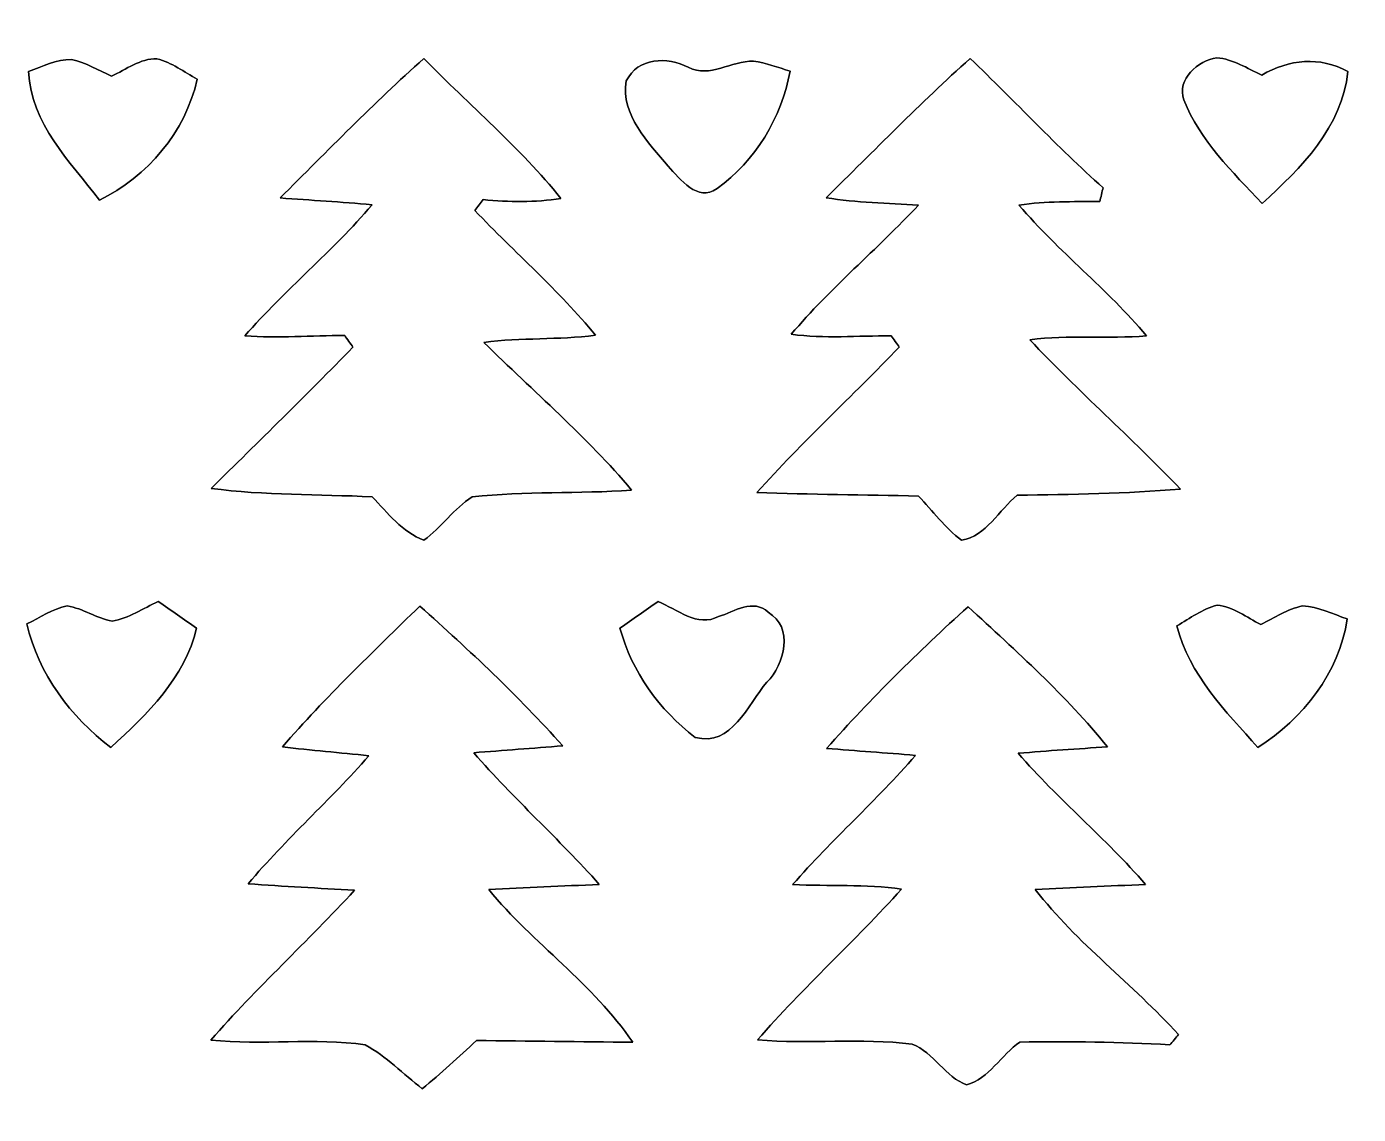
# Model space of a CAD drawing. Header units: centimetres. Extents: x -16.8 to 16.8, y -16.7 to 16.7.
# Drawn here: x -5.95 to 2.31, y 1.43 to 8.17 of the extents above; entities that cross this region are included whole.
import ezdxf

# ---------------------------------------------------------------- set-up
doc = ezdxf.new("R2010")
doc.units = ezdxf.units.CM
doc.header["$MEASUREMENT"] = 0
doc.layers.add('Layer 1', color=7, linetype='Continuous')

msp = doc.modelspace()

# ---------------------------------------------------------------- linework, layer by layer
at = {"layer": 'Layer 1', "color": 7}
for points, knots in [([(-16.77458, 16.66875), (-16.77458, 16.66875), (16.77458, 16.66875), (16.77458, 16.66875), (16.77458, 16.66875), (16.77458, 16.66875), (16.77458, -16.66875), (16.77458, -16.66875), (16.77458, -16.66875), (16.77458, -16.66875), (-16.77458, -16.66875), (-16.77458, -16.66875), (-16.77458, -16.66875), (-16.77458, -16.66875), (-16.77458, 16.66875), (-16.77458, 16.66875), (-16.77458, 16.66875), (-16.77458, 16.66875), (-16.77458, 16.66875), (-16.77458, 16.66875)], [0, 0, 0, 0, 0.1666667, 0.1666667, 0.1666667, 0.1666667, 0.3333333, 0.3333333, 0.3333333, 0.3333333, 0.5, 0.5, 0.5, 0.5, 0.6666667, 0.6666667, 0.6666667, 0.6666667, 1, 1, 1, 1]), ([(-16.24506, 15.71625), (-16.24577, 7.88458), (-16.24542, 0.05292), (-16.24542, -7.77875), (-16.24542, -7.77875), (-16.23801, -10.61014), (-16.26059, -13.44189), (-16.23413, -16.27293), (-16.23413, -16.27293), (-5.78379, -16.29198), (4.66619, -16.27329), (15.11653, -16.28211), (15.11653, -16.28211), (15.49224, -16.28281), (15.86865, -16.27858), (16.24436, -16.25494), (16.24436, -16.25494), (16.23942, -5.60176), (16.25953, 5.05213), (16.23448, 15.70531), (16.23448, 15.70531), (14.40356, 15.73071), (12.57265, 15.70919), (10.74208, 15.71625), (10.74208, 15.71625), (1.74625, 15.71625), (-7.24958, 15.7166), (-16.24506, 15.71625)], [0, 0, 0, 0, 0.125, 0.125, 0.125, 0.125, 0.25, 0.25, 0.25, 0.25, 0.375, 0.375, 0.375, 0.375, 0.5, 0.5, 0.5, 0.5, 0.625, 0.625, 0.625, 0.625, 0.75, 0.75, 0.75, 0.75, 1, 1, 1, 1]), ([(-5.93443, 7.89552), (-5.848, 7.92551), (-5.76157, 7.97172), (-5.66773, 7.97031), (-5.66773, 7.97031), (-5.57953, 7.95161), (-5.50086, 7.90399), (-5.41973, 7.86624), (-5.41973, 7.86624), (-5.33012, 7.90998), (-5.24157, 7.97595), (-5.13821, 7.97525), (-5.13821, 7.97525), (-5.04684, 7.95091), (-4.96958, 7.8934), (-4.88844, 7.84789), (-4.88844, 7.84789), (-4.96182, 7.52087), (-5.19677, 7.24429), (-5.49557, 7.09824), (-5.49557, 7.09824), (-5.67937, 7.3406), (-5.91785, 7.57026), (-5.93443, 7.89552)], [0, 0, 0, 0, 0.1428571, 0.1428571, 0.1428571, 0.1428571, 0.2857143, 0.2857143, 0.2857143, 0.2857143, 0.4285714, 0.4285714, 0.4285714, 0.4285714, 0.5714286, 0.5714286, 0.5714286, 0.5714286, 0.7142857, 0.7142857, 0.7142857, 0.7142857, 1, 1, 1, 1]), ([(-4.37444, 7.11235), (-4.08199, 7.4041), (-3.79307, 7.70043), (-3.48474, 7.97631), (-3.48474, 7.97631), (-3.20181, 7.68773), (-2.88854, 7.42491), (-2.6349, 7.10918), (-2.6349, 7.10918), (-2.79435, 7.08343), (-2.95628, 7.08625), (-3.11679, 7.10177), (-3.11679, 7.10177), (-3.12949, 7.08519), (-3.15489, 7.05167), (-3.16759, 7.03474), (-3.16759, 7.03474), (-2.92135, 6.77404), (-2.64689, 6.53909), (-2.42006, 6.26075), (-2.42006, 6.26075), (-2.64971, 6.23147), (-2.88219, 6.24699), (-3.1115, 6.217), (-3.1115, 6.217), (-2.80599, 5.91256), (-2.47333, 5.63245), (-2.19639, 5.30084), (-2.19639, 5.30084), (-2.52518, 5.27756), (-2.85679, 5.29519), (-3.18382, 5.25886), (-3.18382, 5.25886), (-3.29883, 5.1883), (-3.37467, 5.06942), (-3.48368, 4.99075), (-3.48368, 4.99075), (-3.61879, 5.04014), (-3.70769, 5.16043), (-3.80436, 5.25992), (-3.80436, 5.25992), (-4.13703, 5.27509), (-4.47181, 5.26803), (-4.80236, 5.31177), (-4.80236, 5.31177), (-4.50815, 5.60211), (-4.21217, 5.89068), (-3.92395, 6.18702), (-3.92395, 6.18702), (-3.93629, 6.20501), (-3.96134, 6.24134), (-3.97404, 6.25969), (-3.97404, 6.25969), (-4.18077, 6.25863), (-4.3875, 6.24311), (-4.59387, 6.25687), (-4.59387, 6.25687), (-4.34622, 6.54226), (-4.04918, 6.78074), (-3.80541, 7.07002), (-3.80541, 7.07002), (-3.99486, 7.08731), (-4.185, 7.09754), (-4.37444, 7.11235)], [0, 0, 0, 0, 0.0588235, 0.0588235, 0.0588235, 0.0588235, 0.1176471, 0.1176471, 0.1176471, 0.1176471, 0.1764706, 0.1764706, 0.1764706, 0.1764706, 0.2352941, 0.2352941, 0.2352941, 0.2352941, 0.2941176, 0.2941176, 0.2941176, 0.2941176, 0.3529412, 0.3529412, 0.3529412, 0.3529412, 0.4117647, 0.4117647, 0.4117647, 0.4117647, 0.4705882, 0.4705882, 0.4705882, 0.4705882, 0.5294118, 0.5294118, 0.5294118, 0.5294118, 0.5882353, 0.5882353, 0.5882353, 0.5882353, 0.6470588, 0.6470588, 0.6470588, 0.6470588, 0.7058824, 0.7058824, 0.7058824, 0.7058824, 0.7647059, 0.7647059, 0.7647059, 0.7647059, 0.8235294, 0.8235294, 0.8235294, 0.8235294, 0.8823529, 0.8823529, 0.8823529, 0.8823529, 1, 1, 1, 1]), ([(-2.2292, 7.83731), (-2.15688, 7.98407), (-1.9745, 7.98865), (-1.84503, 7.92198), (-1.84503, 7.92198), (-1.71027, 7.85248), (-1.57762, 7.96431), (-1.44074, 7.95972), (-1.44074, 7.95972), (-1.36278, 7.95055), (-1.28905, 7.92092), (-1.21426, 7.89693), (-1.21426, 7.89693), (-1.26683, 7.61153), (-1.42946, 7.33884), (-1.66688, 7.17021), (-1.66688, 7.17021), (-1.78999, 7.08378), (-1.89301, 7.23018), (-1.97026, 7.30814), (-1.97026, 7.30814), (-2.0895, 7.4549), (-2.2666, 7.62776), (-2.2292, 7.83731)], [0, 0, 0, 0, 0.1428571, 0.1428571, 0.1428571, 0.1428571, 0.2857143, 0.2857143, 0.2857143, 0.2857143, 0.4285714, 0.4285714, 0.4285714, 0.4285714, 0.5714286, 0.5714286, 0.5714286, 0.5714286, 0.7142857, 0.7142857, 0.7142857, 0.7142857, 1, 1, 1, 1]), ([(-0.99095, 7.11341), (-0.69427, 7.40198), (-0.40711, 7.70114), (-0.09737, 7.97631), (-0.09737, 7.97631), (0.17956, 7.71207), (0.43991, 7.42985), (0.72602, 7.17479), (0.72602, 7.17479), (0.72108, 7.15398), (0.7112, 7.112), (0.70626, 7.09083), (0.70626, 7.09083), (0.53904, 7.08695), (0.37077, 7.09436), (0.20496, 7.06755), (0.20496, 7.06755), (0.44979, 6.77898), (0.75283, 6.54685), (0.99589, 6.25687), (0.99589, 6.25687), (0.75494, 6.23852), (0.51223, 6.26427), (0.27234, 6.23323), (0.27234, 6.23323), (0.57185, 5.91326), (0.90311, 5.62504), (1.20544, 5.30754), (1.20544, 5.30754), (0.86889, 5.27897), (0.53093, 5.27368), (0.19368, 5.27015), (0.19368, 5.27015), (0.08149, 5.17843), (0.00317, 5.01579), (-0.15134, 4.99004), (-0.15134, 4.99004), (-0.25365, 5.0673), (-0.3302, 5.17243), (-0.41804, 5.2645), (-0.41804, 5.2645), (-0.75212, 5.27262), (-1.08656, 5.27368), (-1.42064, 5.28638), (-1.42064, 5.28638), (-1.13806, 5.59858), (-0.82903, 5.88469), (-0.53728, 6.18772), (-0.53728, 6.18772), (-0.54963, 6.20501), (-0.57468, 6.23958), (-0.58738, 6.25651), (-0.58738, 6.25651), (-0.7941, 6.25934), (-1.00118, 6.23852), (-1.2065, 6.2671), (-1.2065, 6.2671), (-0.96485, 6.55391), (-0.67451, 6.79309), (-0.41875, 7.06649), (-0.41875, 7.06649), (-0.6096, 7.08272), (-0.80186, 7.08166), (-0.99095, 7.11341)], [0, 0, 0, 0, 0.0588235, 0.0588235, 0.0588235, 0.0588235, 0.1176471, 0.1176471, 0.1176471, 0.1176471, 0.1764706, 0.1764706, 0.1764706, 0.1764706, 0.2352941, 0.2352941, 0.2352941, 0.2352941, 0.2941176, 0.2941176, 0.2941176, 0.2941176, 0.3529412, 0.3529412, 0.3529412, 0.3529412, 0.4117647, 0.4117647, 0.4117647, 0.4117647, 0.4705882, 0.4705882, 0.4705882, 0.4705882, 0.5294118, 0.5294118, 0.5294118, 0.5294118, 0.5882353, 0.5882353, 0.5882353, 0.5882353, 0.6470588, 0.6470588, 0.6470588, 0.6470588, 0.7058824, 0.7058824, 0.7058824, 0.7058824, 0.7647059, 0.7647059, 0.7647059, 0.7647059, 0.8235294, 0.8235294, 0.8235294, 0.8235294, 0.8823529, 0.8823529, 0.8823529, 0.8823529, 1, 1, 1, 1]), ([(1.22696, 7.71984), (1.18075, 7.8486), (1.3148, 7.9629), (1.43087, 7.98124), (1.43087, 7.98124), (1.53176, 7.97137), (1.62031, 7.91633), (1.70991, 7.87329), (1.70991, 7.87329), (1.8796, 7.97137), (2.06939, 7.99183), (2.24261, 7.89517), (2.24261, 7.89517), (2.21086, 7.55368), (1.95298, 7.29474), (1.71132, 7.07849), (1.71132, 7.07849), (1.52894, 7.27322), (1.32644, 7.46689), (1.22696, 7.71984)], [0, 0, 0, 0, 0.1666667, 0.1666667, 0.1666667, 0.1666667, 0.3333333, 0.3333333, 0.3333333, 0.3333333, 0.5, 0.5, 0.5, 0.5, 0.6666667, 0.6666667, 0.6666667, 0.6666667, 1, 1, 1, 1]), ([(-2.26836, 4.44606), (-2.18969, 4.50109), (-2.11138, 4.55648), (-2.032, 4.61045), (-2.032, 4.61045), (-1.91382, 4.56389), (-1.78894, 4.44817), (-1.657, 4.51767), (-1.657, 4.51767), (-1.55893, 4.54766), (-1.4418, 4.63162), (-1.34938, 4.54378), (-1.34938, 4.54378), (-1.18992, 4.45206), (-1.24919, 4.22099), (-1.35784, 4.11021), (-1.35784, 4.11021), (-1.47743, 3.97369), (-1.57551, 3.70664), (-1.80164, 3.76872), (-1.80164, 3.76872), (-2.02424, 3.93665), (-2.19534, 4.17618), (-2.26836, 4.44606)], [0, 0, 0, 0, 0.1428571, 0.1428571, 0.1428571, 0.1428571, 0.2857143, 0.2857143, 0.2857143, 0.2857143, 0.4285714, 0.4285714, 0.4285714, 0.4285714, 0.5714286, 0.5714286, 0.5714286, 0.5714286, 0.7142857, 0.7142857, 0.7142857, 0.7142857, 1, 1, 1, 1]), ([(-5.94431, 4.47181), (-5.86317, 4.51238), (-5.78485, 4.56494), (-5.69454, 4.58294), (-5.69454, 4.58294), (-5.59682, 4.56777), (-5.51321, 4.50744), (-5.4162, 4.48874), (-5.4162, 4.48874), (-5.31319, 4.50709), (-5.22393, 4.56777), (-5.13009, 4.61081), (-5.13009, 4.61081), (-5.05072, 4.55683), (-4.97205, 4.50144), (-4.89303, 4.44606), (-4.89303, 4.44606), (-4.96499, 4.13914), (-5.19818, 3.91019), (-5.42502, 3.70628), (-5.42502, 3.70628), (-5.67478, 3.89537), (-5.8734, 4.16278), (-5.94431, 4.47181)], [0, 0, 0, 0, 0.1428571, 0.1428571, 0.1428571, 0.1428571, 0.2857143, 0.2857143, 0.2857143, 0.2857143, 0.4285714, 0.4285714, 0.4285714, 0.4285714, 0.5714286, 0.5714286, 0.5714286, 0.5714286, 0.7142857, 0.7142857, 0.7142857, 0.7142857, 1, 1, 1, 1]), ([(-4.36104, 3.70981), (-4.09399, 4.01673), (-3.80048, 4.2986), (-3.50943, 4.58223), (-3.50943, 4.58223), (-3.20146, 4.30742), (-2.89842, 4.02519), (-2.62361, 3.71651), (-2.62361, 3.71651), (-2.80776, 3.70099), (-2.99085, 3.68794), (-3.17465, 3.67312), (-3.17465, 3.67312), (-2.9277, 3.38949), (-2.64689, 3.13796), (-2.39642, 2.85715), (-2.39642, 2.85715), (-2.62537, 2.84621), (-2.85397, 2.8388), (-3.08222, 2.82469), (-3.08222, 2.82469), (-2.80494, 2.49132), (-2.43523, 2.23979), (-2.18969, 1.8796), (-2.18969, 1.8796), (-2.51284, 1.88031), (-2.83563, 1.88807), (-3.15807, 1.88913), (-3.15807, 1.88913), (-3.26919, 1.78858), (-3.37785, 1.68522), (-3.49426, 1.59067), (-3.49426, 1.59067), (-3.61068, 1.68275), (-3.71793, 1.79035), (-3.84704, 1.86337), (-3.84704, 1.86337), (-4.16489, 1.90782), (-4.48592, 1.85808), (-4.80378, 1.8923), (-4.80378, 1.8923), (-4.52191, 2.2158), (-4.2037, 2.50472), (-3.91407, 2.82081), (-3.91407, 2.82081), (-4.13385, 2.83492), (-4.35363, 2.84339), (-4.57306, 2.86138), (-4.57306, 2.86138), (-4.33811, 3.13937), (-4.06471, 3.38102), (-3.82482, 3.65442), (-3.82482, 3.65442), (-4.00403, 3.67418), (-4.18289, 3.68759), (-4.36104, 3.70981)], [0, 0, 0, 0, 0.0666667, 0.0666667, 0.0666667, 0.0666667, 0.1333333, 0.1333333, 0.1333333, 0.1333333, 0.2, 0.2, 0.2, 0.2, 0.2666667, 0.2666667, 0.2666667, 0.2666667, 0.3333333, 0.3333333, 0.3333333, 0.3333333, 0.4, 0.4, 0.4, 0.4, 0.4666667, 0.4666667, 0.4666667, 0.4666667, 0.5333333, 0.5333333, 0.5333333, 0.5333333, 0.6, 0.6, 0.6, 0.6, 0.6666667, 0.6666667, 0.6666667, 0.6666667, 0.7333333, 0.7333333, 0.7333333, 0.7333333, 0.8, 0.8, 0.8, 0.8, 0.8666667, 0.8666667, 0.8666667, 0.8666667, 1, 1, 1, 1]), ([(-0.11077, 4.5787), (0.18909, 4.30248), (0.49601, 4.02766), (0.75283, 3.71016), (0.75283, 3.71016), (0.56797, 3.69676), (0.38417, 3.68618), (0.20003, 3.66995), (0.20003, 3.66995), (0.44767, 3.38455), (0.74154, 3.14254), (0.98989, 2.85679), (0.98989, 2.85679), (0.76129, 2.84656), (0.53375, 2.83916), (0.30586, 2.8261), (0.30586, 2.8261), (0.56409, 2.49167), (0.91052, 2.23873), (1.19345, 1.92617), (1.19345, 1.92617), (1.18039, 1.91029), (1.15394, 1.87889), (1.14088, 1.86302), (1.14088, 1.86302), (0.83079, 1.88031), (0.52035, 1.88454), (0.21026, 1.88031), (0.21026, 1.88031), (0.09737, 1.80128), (0.01658, 1.65241), (-0.11959, 1.61466), (-0.11959, 1.61466), (-0.25083, 1.66158), (-0.32244, 1.8161), (-0.45649, 1.8669), (-0.45649, 1.8669), (-0.77541, 1.90782), (-1.09714, 1.86478), (-1.41605, 1.89336), (-1.41605, 1.89336), (-1.13277, 2.21862), (-0.81104, 2.5079), (-0.52282, 2.82857), (-0.52282, 2.82857), (-0.74648, 2.85821), (-0.97367, 2.84586), (-1.19803, 2.85644), (-1.19803, 2.85644), (-0.95532, 3.13372), (-0.67769, 3.3782), (-0.43709, 3.65689), (-0.43709, 3.65689), (-0.62089, 3.67312), (-0.80398, 3.68512), (-0.98778, 3.69993), (-0.98778, 3.69993), (-0.71296, 4.00967), (-0.41769, 4.30071), (-0.11077, 4.5787)], [0, 0, 0, 0, 0.0625, 0.0625, 0.0625, 0.0625, 0.125, 0.125, 0.125, 0.125, 0.1875, 0.1875, 0.1875, 0.1875, 0.25, 0.25, 0.25, 0.25, 0.3125, 0.3125, 0.3125, 0.3125, 0.375, 0.375, 0.375, 0.375, 0.4375, 0.4375, 0.4375, 0.4375, 0.5, 0.5, 0.5, 0.5, 0.5625, 0.5625, 0.5625, 0.5625, 0.625, 0.625, 0.625, 0.625, 0.6875, 0.6875, 0.6875, 0.6875, 0.75, 0.75, 0.75, 0.75, 0.8125, 0.8125, 0.8125, 0.8125, 0.875, 0.875, 0.875, 0.875, 1, 1, 1, 1]), ([(1.18427, 4.46017), (1.26506, 4.50638), (1.34232, 4.56424), (1.43334, 4.58893), (1.43334, 4.58893), (1.53353, 4.57764), (1.61643, 4.51238), (1.70462, 4.46828), (1.70462, 4.46828), (1.78823, 4.51026), (1.86937, 4.56389), (1.9625, 4.58329), (1.9625, 4.58329), (2.05987, 4.57976), (2.14912, 4.53249), (2.24014, 4.5025), (2.24014, 4.5025), (2.18934, 4.16701), (1.96533, 3.88585), (1.68628, 3.70558), (1.68628, 3.70558), (1.48519, 3.93136), (1.26012, 4.15713), (1.18427, 4.46017)], [0, 0, 0, 0, 0.1428571, 0.1428571, 0.1428571, 0.1428571, 0.2857143, 0.2857143, 0.2857143, 0.2857143, 0.4285714, 0.4285714, 0.4285714, 0.4285714, 0.5714286, 0.5714286, 0.5714286, 0.5714286, 0.7142857, 0.7142857, 0.7142857, 0.7142857, 1, 1, 1, 1])]:
    msp.add_open_spline(points, degree=3, knots=knots, dxfattribs=at)
at = {"layer": 'Layer 1', "color": 252}
for points, knots in [([(-16.24506, 15.71625), (-7.24958, 15.7166), (1.74625, 15.71625), (10.74208, 15.71625), (10.74208, 15.71625), (12.57265, 15.70919), (14.40356, 15.73071), (16.23448, 15.70531), (16.23448, 15.70531), (16.25953, 5.05213), (16.23942, -5.60176), (16.24436, -16.25494), (16.24436, -16.25494), (15.86865, -16.27858), (15.49224, -16.28281), (15.11653, -16.28211), (15.11653, -16.28211), (4.66619, -16.27329), (-5.78379, -16.29198), (-16.23413, -16.27293), (-16.23413, -16.27293), (-16.26059, -13.44189), (-16.23801, -10.61014), (-16.24542, -7.77875), (-16.24542, -7.77875), (-16.24542, 0.05292), (-16.24577, 7.88458), (-16.24506, 15.71625), (-16.24506, 15.71625), (-16.24506, 15.71625), (-16.24506, 15.71625), (-16.24506, 15.71625)], [0, 0, 0, 0, 0.1111111, 0.1111111, 0.1111111, 0.1111111, 0.2222222, 0.2222222, 0.2222222, 0.2222222, 0.3333333, 0.3333333, 0.3333333, 0.3333333, 0.4444444, 0.4444444, 0.4444444, 0.4444444, 0.5555556, 0.5555556, 0.5555556, 0.5555556, 0.6666667, 0.6666667, 0.6666667, 0.6666667, 0.7777778, 0.7777778, 0.7777778, 0.7777778, 1, 1, 1, 1]), ([(-5.93443, 7.89552), (-5.91785, 7.57026), (-5.67937, 7.3406), (-5.49557, 7.09824), (-5.49557, 7.09824), (-5.19677, 7.24429), (-4.96182, 7.52087), (-4.88844, 7.84789), (-4.88844, 7.84789), (-4.96958, 7.8934), (-5.04684, 7.95091), (-5.13821, 7.97525), (-5.13821, 7.97525), (-5.24157, 7.97595), (-5.33012, 7.90998), (-5.41973, 7.86624), (-5.41973, 7.86624), (-5.50086, 7.90399), (-5.57953, 7.95161), (-5.66773, 7.97031), (-5.66773, 7.97031), (-5.76157, 7.97172), (-5.848, 7.92551), (-5.93443, 7.89552), (-5.93443, 7.89552), (-5.93443, 7.89552), (-5.93443, 7.89552), (-5.93443, 7.89552)], [0, 0, 0, 0, 0.125, 0.125, 0.125, 0.125, 0.25, 0.25, 0.25, 0.25, 0.375, 0.375, 0.375, 0.375, 0.5, 0.5, 0.5, 0.5, 0.625, 0.625, 0.625, 0.625, 0.75, 0.75, 0.75, 0.75, 1, 1, 1, 1]), ([(-4.37444, 7.11235), (-4.185, 7.09754), (-3.99486, 7.08731), (-3.80541, 7.07002), (-3.80541, 7.07002), (-4.04918, 6.78074), (-4.34622, 6.54226), (-4.59387, 6.25687), (-4.59387, 6.25687), (-4.3875, 6.24311), (-4.18077, 6.25863), (-3.97404, 6.25969), (-3.97404, 6.25969), (-3.96134, 6.24134), (-3.93629, 6.20501), (-3.92395, 6.18702), (-3.92395, 6.18702), (-4.21217, 5.89068), (-4.50815, 5.60211), (-4.80236, 5.31177), (-4.80236, 5.31177), (-4.47181, 5.26803), (-4.13703, 5.27509), (-3.80436, 5.25992), (-3.80436, 5.25992), (-3.70769, 5.16043), (-3.61879, 5.04014), (-3.48368, 4.99075), (-3.48368, 4.99075), (-3.37467, 5.06942), (-3.29883, 5.1883), (-3.18382, 5.25886), (-3.18382, 5.25886), (-2.85679, 5.29519), (-2.52518, 5.27756), (-2.19639, 5.30084), (-2.19639, 5.30084), (-2.47333, 5.63245), (-2.80599, 5.91256), (-3.1115, 6.217), (-3.1115, 6.217), (-2.88219, 6.24699), (-2.64971, 6.23147), (-2.42006, 6.26075), (-2.42006, 6.26075), (-2.64689, 6.53909), (-2.92135, 6.77404), (-3.16759, 7.03474), (-3.16759, 7.03474), (-3.15489, 7.05167), (-3.12949, 7.08519), (-3.11679, 7.10177), (-3.11679, 7.10177), (-2.95628, 7.08625), (-2.79435, 7.08343), (-2.6349, 7.10918), (-2.6349, 7.10918), (-2.88854, 7.42491), (-3.20181, 7.68773), (-3.48474, 7.97631), (-3.48474, 7.97631), (-3.79307, 7.70043), (-4.08199, 7.4041), (-4.37444, 7.11235), (-4.37444, 7.11235), (-4.37444, 7.11235), (-4.37444, 7.11235), (-4.37444, 7.11235)], [0, 0, 0, 0, 0.0555556, 0.0555556, 0.0555556, 0.0555556, 0.1111111, 0.1111111, 0.1111111, 0.1111111, 0.1666667, 0.1666667, 0.1666667, 0.1666667, 0.2222222, 0.2222222, 0.2222222, 0.2222222, 0.2777778, 0.2777778, 0.2777778, 0.2777778, 0.3333333, 0.3333333, 0.3333333, 0.3333333, 0.3888889, 0.3888889, 0.3888889, 0.3888889, 0.4444444, 0.4444444, 0.4444444, 0.4444444, 0.5, 0.5, 0.5, 0.5, 0.5555556, 0.5555556, 0.5555556, 0.5555556, 0.6111111, 0.6111111, 0.6111111, 0.6111111, 0.6666667, 0.6666667, 0.6666667, 0.6666667, 0.7222222, 0.7222222, 0.7222222, 0.7222222, 0.7777778, 0.7777778, 0.7777778, 0.7777778, 0.8333333, 0.8333333, 0.8333333, 0.8333333, 0.8888889, 0.8888889, 0.8888889, 0.8888889, 1, 1, 1, 1]), ([(-2.2292, 7.83731), (-2.2666, 7.62776), (-2.0895, 7.4549), (-1.97026, 7.30814), (-1.97026, 7.30814), (-1.89301, 7.23018), (-1.78999, 7.08378), (-1.66688, 7.17021), (-1.66688, 7.17021), (-1.42946, 7.33884), (-1.26683, 7.61153), (-1.21426, 7.89693), (-1.21426, 7.89693), (-1.28905, 7.92092), (-1.36278, 7.95055), (-1.44074, 7.95972), (-1.44074, 7.95972), (-1.57762, 7.96431), (-1.71027, 7.85248), (-1.84503, 7.92198), (-1.84503, 7.92198), (-1.9745, 7.98865), (-2.15688, 7.98407), (-2.2292, 7.83731), (-2.2292, 7.83731), (-2.2292, 7.83731), (-2.2292, 7.83731), (-2.2292, 7.83731)], [0, 0, 0, 0, 0.125, 0.125, 0.125, 0.125, 0.25, 0.25, 0.25, 0.25, 0.375, 0.375, 0.375, 0.375, 0.5, 0.5, 0.5, 0.5, 0.625, 0.625, 0.625, 0.625, 0.75, 0.75, 0.75, 0.75, 1, 1, 1, 1]), ([(-0.99095, 7.11341), (-0.80186, 7.08166), (-0.6096, 7.08272), (-0.41875, 7.06649), (-0.41875, 7.06649), (-0.67451, 6.79309), (-0.96485, 6.55391), (-1.2065, 6.2671), (-1.2065, 6.2671), (-1.00118, 6.23852), (-0.7941, 6.25934), (-0.58738, 6.25651), (-0.58738, 6.25651), (-0.57468, 6.23958), (-0.54963, 6.20501), (-0.53728, 6.18772), (-0.53728, 6.18772), (-0.82903, 5.88469), (-1.13806, 5.59858), (-1.42064, 5.28638), (-1.42064, 5.28638), (-1.08656, 5.27368), (-0.75212, 5.27262), (-0.41804, 5.2645), (-0.41804, 5.2645), (-0.3302, 5.17243), (-0.25365, 5.0673), (-0.15134, 4.99004), (-0.15134, 4.99004), (0.00317, 5.01579), (0.08149, 5.17843), (0.19368, 5.27015), (0.19368, 5.27015), (0.53093, 5.27368), (0.86889, 5.27897), (1.20544, 5.30754), (1.20544, 5.30754), (0.90311, 5.62504), (0.57185, 5.91326), (0.27234, 6.23323), (0.27234, 6.23323), (0.51223, 6.26427), (0.75494, 6.23852), (0.99589, 6.25687), (0.99589, 6.25687), (0.75283, 6.54685), (0.44979, 6.77898), (0.20496, 7.06755), (0.20496, 7.06755), (0.37077, 7.09436), (0.53904, 7.08695), (0.70626, 7.09083), (0.70626, 7.09083), (0.7112, 7.112), (0.72108, 7.15398), (0.72602, 7.17479), (0.72602, 7.17479), (0.43991, 7.42985), (0.17956, 7.71207), (-0.09737, 7.97631), (-0.09737, 7.97631), (-0.40711, 7.70114), (-0.69427, 7.40198), (-0.99095, 7.11341), (-0.99095, 7.11341), (-0.99095, 7.11341), (-0.99095, 7.11341), (-0.99095, 7.11341)], [0, 0, 0, 0, 0.0555556, 0.0555556, 0.0555556, 0.0555556, 0.1111111, 0.1111111, 0.1111111, 0.1111111, 0.1666667, 0.1666667, 0.1666667, 0.1666667, 0.2222222, 0.2222222, 0.2222222, 0.2222222, 0.2777778, 0.2777778, 0.2777778, 0.2777778, 0.3333333, 0.3333333, 0.3333333, 0.3333333, 0.3888889, 0.3888889, 0.3888889, 0.3888889, 0.4444444, 0.4444444, 0.4444444, 0.4444444, 0.5, 0.5, 0.5, 0.5, 0.5555556, 0.5555556, 0.5555556, 0.5555556, 0.6111111, 0.6111111, 0.6111111, 0.6111111, 0.6666667, 0.6666667, 0.6666667, 0.6666667, 0.7222222, 0.7222222, 0.7222222, 0.7222222, 0.7777778, 0.7777778, 0.7777778, 0.7777778, 0.8333333, 0.8333333, 0.8333333, 0.8333333, 0.8888889, 0.8888889, 0.8888889, 0.8888889, 1, 1, 1, 1]), ([(1.22696, 7.71984), (1.32644, 7.46689), (1.52894, 7.27322), (1.71132, 7.07849), (1.71132, 7.07849), (1.95298, 7.29474), (2.21086, 7.55368), (2.24261, 7.89517), (2.24261, 7.89517), (2.06939, 7.99183), (1.8796, 7.97137), (1.70991, 7.87329), (1.70991, 7.87329), (1.62031, 7.91633), (1.53176, 7.97137), (1.43087, 7.98124), (1.43087, 7.98124), (1.3148, 7.9629), (1.18075, 7.8486), (1.22696, 7.71984), (1.22696, 7.71984), (1.22696, 7.71984), (1.22696, 7.71984), (1.22696, 7.71984)], [0, 0, 0, 0, 0.1428571, 0.1428571, 0.1428571, 0.1428571, 0.2857143, 0.2857143, 0.2857143, 0.2857143, 0.4285714, 0.4285714, 0.4285714, 0.4285714, 0.5714286, 0.5714286, 0.5714286, 0.5714286, 0.7142857, 0.7142857, 0.7142857, 0.7142857, 1, 1, 1, 1]), ([(-2.26836, 4.44606), (-2.19534, 4.17618), (-2.02424, 3.93665), (-1.80164, 3.76872), (-1.80164, 3.76872), (-1.57551, 3.70664), (-1.47743, 3.97369), (-1.35784, 4.11021), (-1.35784, 4.11021), (-1.24919, 4.22099), (-1.18992, 4.45206), (-1.34938, 4.54378), (-1.34938, 4.54378), (-1.4418, 4.63162), (-1.55893, 4.54766), (-1.657, 4.51767), (-1.657, 4.51767), (-1.78894, 4.44817), (-1.91382, 4.56389), (-2.032, 4.61045), (-2.032, 4.61045), (-2.11138, 4.55648), (-2.18969, 4.50109), (-2.26836, 4.44606), (-2.26836, 4.44606), (-2.26836, 4.44606), (-2.26836, 4.44606), (-2.26836, 4.44606)], [0, 0, 0, 0, 0.125, 0.125, 0.125, 0.125, 0.25, 0.25, 0.25, 0.25, 0.375, 0.375, 0.375, 0.375, 0.5, 0.5, 0.5, 0.5, 0.625, 0.625, 0.625, 0.625, 0.75, 0.75, 0.75, 0.75, 1, 1, 1, 1]), ([(-5.94431, 4.47181), (-5.8734, 4.16278), (-5.67478, 3.89537), (-5.42502, 3.70628), (-5.42502, 3.70628), (-5.19818, 3.91019), (-4.96499, 4.13914), (-4.89303, 4.44606), (-4.89303, 4.44606), (-4.97205, 4.50144), (-5.05072, 4.55683), (-5.13009, 4.61081), (-5.13009, 4.61081), (-5.22393, 4.56777), (-5.31319, 4.50709), (-5.4162, 4.48874), (-5.4162, 4.48874), (-5.51321, 4.50744), (-5.59682, 4.56777), (-5.69454, 4.58294), (-5.69454, 4.58294), (-5.78485, 4.56494), (-5.86317, 4.51238), (-5.94431, 4.47181), (-5.94431, 4.47181), (-5.94431, 4.47181), (-5.94431, 4.47181), (-5.94431, 4.47181)], [0, 0, 0, 0, 0.125, 0.125, 0.125, 0.125, 0.25, 0.25, 0.25, 0.25, 0.375, 0.375, 0.375, 0.375, 0.5, 0.5, 0.5, 0.5, 0.625, 0.625, 0.625, 0.625, 0.75, 0.75, 0.75, 0.75, 1, 1, 1, 1]), ([(-4.36104, 3.70981), (-4.18289, 3.68759), (-4.00403, 3.67418), (-3.82482, 3.65442), (-3.82482, 3.65442), (-4.06471, 3.38102), (-4.33811, 3.13937), (-4.57306, 2.86138), (-4.57306, 2.86138), (-4.35363, 2.84339), (-4.13385, 2.83492), (-3.91407, 2.82081), (-3.91407, 2.82081), (-4.2037, 2.50472), (-4.52191, 2.2158), (-4.80378, 1.8923), (-4.80378, 1.8923), (-4.48592, 1.85808), (-4.16489, 1.90782), (-3.84704, 1.86337), (-3.84704, 1.86337), (-3.71793, 1.79035), (-3.61068, 1.68275), (-3.49426, 1.59067), (-3.49426, 1.59067), (-3.37785, 1.68522), (-3.26919, 1.78858), (-3.15807, 1.88913), (-3.15807, 1.88913), (-2.83563, 1.88807), (-2.51284, 1.88031), (-2.18969, 1.8796), (-2.18969, 1.8796), (-2.43523, 2.23979), (-2.80494, 2.49132), (-3.08222, 2.82469), (-3.08222, 2.82469), (-2.85397, 2.8388), (-2.62537, 2.84621), (-2.39642, 2.85715), (-2.39642, 2.85715), (-2.64689, 3.13796), (-2.9277, 3.38949), (-3.17465, 3.67312), (-3.17465, 3.67312), (-2.99085, 3.68794), (-2.80776, 3.70099), (-2.62361, 3.71651), (-2.62361, 3.71651), (-2.89842, 4.02519), (-3.20146, 4.30742), (-3.50943, 4.58223), (-3.50943, 4.58223), (-3.80048, 4.2986), (-4.09399, 4.01673), (-4.36104, 3.70981), (-4.36104, 3.70981), (-4.36104, 3.70981), (-4.36104, 3.70981), (-4.36104, 3.70981)], [0, 0, 0, 0, 0.0625, 0.0625, 0.0625, 0.0625, 0.125, 0.125, 0.125, 0.125, 0.1875, 0.1875, 0.1875, 0.1875, 0.25, 0.25, 0.25, 0.25, 0.3125, 0.3125, 0.3125, 0.3125, 0.375, 0.375, 0.375, 0.375, 0.4375, 0.4375, 0.4375, 0.4375, 0.5, 0.5, 0.5, 0.5, 0.5625, 0.5625, 0.5625, 0.5625, 0.625, 0.625, 0.625, 0.625, 0.6875, 0.6875, 0.6875, 0.6875, 0.75, 0.75, 0.75, 0.75, 0.8125, 0.8125, 0.8125, 0.8125, 0.875, 0.875, 0.875, 0.875, 1, 1, 1, 1]), ([(-0.11077, 4.5787), (-0.41769, 4.30071), (-0.71296, 4.00967), (-0.98778, 3.69993), (-0.98778, 3.69993), (-0.80398, 3.68512), (-0.62089, 3.67312), (-0.43709, 3.65689), (-0.43709, 3.65689), (-0.67769, 3.3782), (-0.95532, 3.13372), (-1.19803, 2.85644), (-1.19803, 2.85644), (-0.97367, 2.84586), (-0.74648, 2.85821), (-0.52282, 2.82857), (-0.52282, 2.82857), (-0.81104, 2.5079), (-1.13277, 2.21862), (-1.41605, 1.89336), (-1.41605, 1.89336), (-1.09714, 1.86478), (-0.77541, 1.90782), (-0.45649, 1.8669), (-0.45649, 1.8669), (-0.32244, 1.8161), (-0.25083, 1.66158), (-0.11959, 1.61466), (-0.11959, 1.61466), (0.01658, 1.65241), (0.09737, 1.80128), (0.21026, 1.88031), (0.21026, 1.88031), (0.52035, 1.88454), (0.83079, 1.88031), (1.14088, 1.86302), (1.14088, 1.86302), (1.15394, 1.87889), (1.18039, 1.91029), (1.19345, 1.92617), (1.19345, 1.92617), (0.91052, 2.23873), (0.56409, 2.49167), (0.30586, 2.8261), (0.30586, 2.8261), (0.53375, 2.83916), (0.76129, 2.84656), (0.98989, 2.85679), (0.98989, 2.85679), (0.74154, 3.14254), (0.44767, 3.38455), (0.20003, 3.66995), (0.20003, 3.66995), (0.38417, 3.68618), (0.56797, 3.69676), (0.75283, 3.71016), (0.75283, 3.71016), (0.49601, 4.02766), (0.18909, 4.30248), (-0.11077, 4.5787), (-0.11077, 4.5787), (-0.11077, 4.5787), (-0.11077, 4.5787), (-0.11077, 4.5787)], [0, 0, 0, 0, 0.0588235, 0.0588235, 0.0588235, 0.0588235, 0.1176471, 0.1176471, 0.1176471, 0.1176471, 0.1764706, 0.1764706, 0.1764706, 0.1764706, 0.2352941, 0.2352941, 0.2352941, 0.2352941, 0.2941176, 0.2941176, 0.2941176, 0.2941176, 0.3529412, 0.3529412, 0.3529412, 0.3529412, 0.4117647, 0.4117647, 0.4117647, 0.4117647, 0.4705882, 0.4705882, 0.4705882, 0.4705882, 0.5294118, 0.5294118, 0.5294118, 0.5294118, 0.5882353, 0.5882353, 0.5882353, 0.5882353, 0.6470588, 0.6470588, 0.6470588, 0.6470588, 0.7058824, 0.7058824, 0.7058824, 0.7058824, 0.7647059, 0.7647059, 0.7647059, 0.7647059, 0.8235294, 0.8235294, 0.8235294, 0.8235294, 0.8823529, 0.8823529, 0.8823529, 0.8823529, 1, 1, 1, 1]), ([(1.18427, 4.46017), (1.26012, 4.15713), (1.48519, 3.93136), (1.68628, 3.70558), (1.68628, 3.70558), (1.96533, 3.88585), (2.18934, 4.16701), (2.24014, 4.5025), (2.24014, 4.5025), (2.14912, 4.53249), (2.05987, 4.57976), (1.9625, 4.58329), (1.9625, 4.58329), (1.86937, 4.56389), (1.78823, 4.51026), (1.70462, 4.46828), (1.70462, 4.46828), (1.61643, 4.51238), (1.53353, 4.57764), (1.43334, 4.58893), (1.43334, 4.58893), (1.34232, 4.56424), (1.26506, 4.50638), (1.18427, 4.46017), (1.18427, 4.46017), (1.18427, 4.46017), (1.18427, 4.46017), (1.18427, 4.46017)], [0, 0, 0, 0, 0.125, 0.125, 0.125, 0.125, 0.25, 0.25, 0.25, 0.25, 0.375, 0.375, 0.375, 0.375, 0.5, 0.5, 0.5, 0.5, 0.625, 0.625, 0.625, 0.625, 0.75, 0.75, 0.75, 0.75, 1, 1, 1, 1])]:
    msp.add_open_spline(points, degree=3, knots=knots, dxfattribs=at)

doc.saveas('drawing.dxf')
